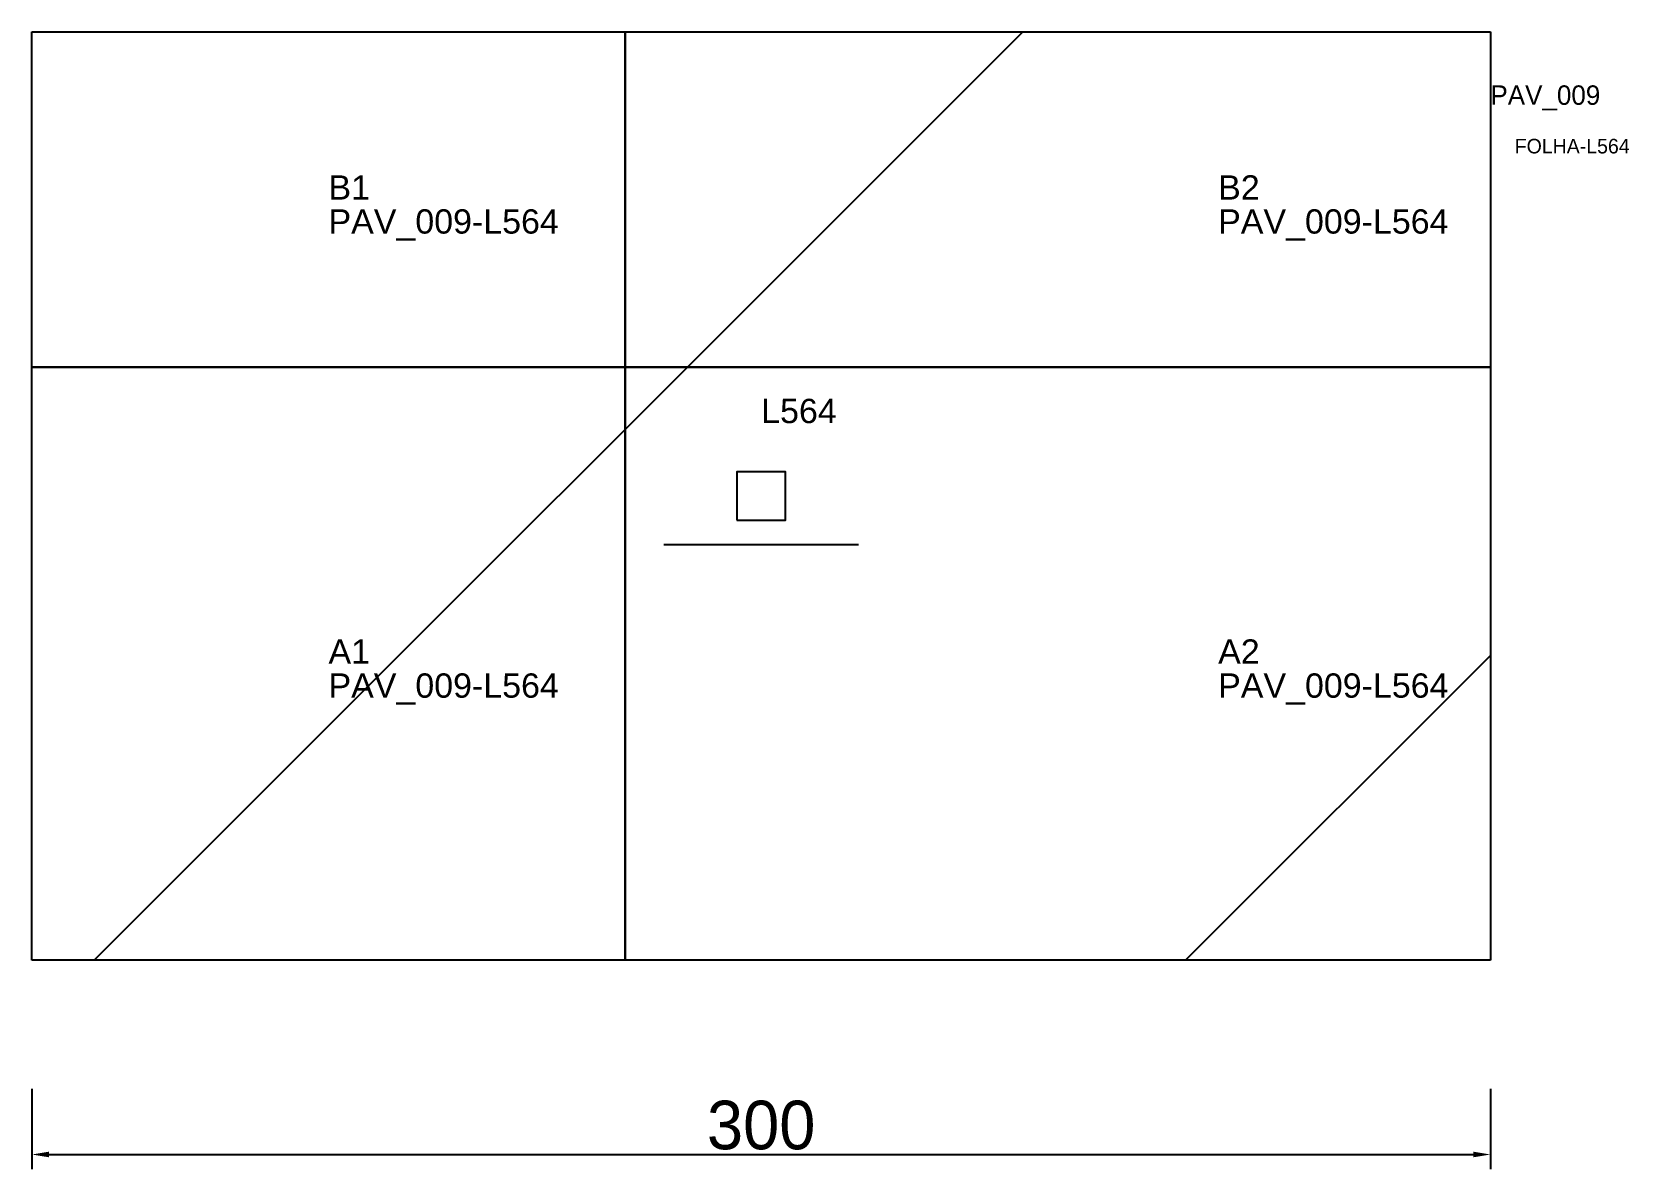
# Model space of a CAD drawing. Header units: metres. Extents: x 222 to 551, y -32 to 202.
import ezdxf

# ---------------------------------------------------------------- set-up
doc = ezdxf.new("R2010")
doc.units = ezdxf.units.M
for name, color, linetype in [('3', 3, 'CONTINUOUS'), ('AUX00', 7, 'CONTINUOUS'), ('COTA', 241, 'CONTINUOUS'), ('FOLHA', 255, 'CONTINUOUS'), ('Hachura', 251, 'CONTINUOUS'), ('NOMENCLATURA', 7, 'CONTINUOUS'), ('Nível', 160, 'CONTINUOUS'), ('Painéis', 200, 'CONTINUOUS'), ('Pilares', 5, 'CONTINUOUS'), ('SARR_2.2x7', 40, 'CONTINUOUS')]:
    doc.layers.add(name, color=color, linetype=linetype)
doc.styles.add('ARIAL', font='Arial.ttf')
doc.styles.add('STR_STANDARD', font='arial.ttf')
doc.dimstyles.new('EZ DXF', dxfattribs={"dimtxt": 10, "dimasz": 3.5, "dimexe": 3, "dimexo": 1.5, "dimgap": 1, "dimtad": 1, "dimdec": 1, "dimdsep": 46, "dimcen": 2.5, "dimazin": 3, "dimtfac": 1, "dimtmove": 0, "dimatfit": 3})

msp = doc.modelspace()

# ---------------------------------------------------------------- hatches: boundary and pattern name
at = {"layer": 'Hachura'}
h = msp.add_hatch(dxfattribs=at)
h.set_pattern_fill('ANSI31', scale=50)
h.paths.add_polyline_path([(522.2, 201.5), (522.2, 115.5), (522.2, 96.5), (522.2, 10.5), (222.2, 10.5), (222.2, 111.5), (222.2, 201.5)])
h = msp.add_hatch(dxfattribs=at)
h.set_pattern_fill('ANSI31', scale=50)
h.paths.add_polyline_path([(522.2, 201.5), (522.2, 115.5), (522.2, 96.5), (522.2, 10.5), (222.2, 10.5), (222.2, 111.5), (222.2, 201.5)])

# ---------------------------------------------------------------- linework, layer by layer
at = {"layer": '3'}
for points in [[(344.2, 10.5), (344.2, 201.5)], [(344.2, 10.5), (344.2, 201.5)], [(222.2, 132.5), (522.2, 132.5)], [(222.2, 132.5), (522.2, 132.5)]]:
    msp.add_lwpolyline(points, close=True, dxfattribs=at)
at = {"layer": 'Painéis', "color": 200}
for p, q in [((222.2, 111.5), (222.2, 201.5)), ((222.2, 201.5), (522.2, 201.5)), ((222.2, 111.5), (222.2, 201.5)), ((222.2, 201.5), (522.2, 201.5)), ((522.2, 201.5), (522.2, 115.5)), ((522.2, 201.5), (522.2, 115.5)), ((522.2, 115.5), (522.2, 96.5)), ((522.2, 115.5), (522.2, 96.5)), ((222.2, 10.5), (222.2, 111.5)), ((222.2, 10.5), (222.2, 111.5)), ((522.2, 96.5), (522.2, 10.5)), ((522.2, 96.5), (522.2, 10.5)), ((522.2, 10.5), (222.2, 10.5)), ((522.2, 10.5), (222.2, 10.5))]:
    msp.add_line(p, q, dxfattribs=at)
at = {"layer": 'Pilares'}
msp.add_lwpolyline([(367.2, 101), (377.2, 101), (377.2, 111), (367.2, 111)], close=True, dxfattribs=at)
msp.add_lwpolyline([(367.2, 101), (377.2, 101), (377.2, 111), (367.2, 111)], close=True, dxfattribs=at)
at = {"layer": 'SARR_2.2x7'}
msp.add_line((352.2, 96), (392.2, 96), dxfattribs=at)
msp.add_line((352.2, 96), (392.2, 96), dxfattribs=at)

# ---------------------------------------------------------------- texts
at = {"layer": '3', "style": 'STR_STANDARD'}
for s, p in [('B1', (283.2, 167)), ('B1', (283.2, 167)), ('B2', (466.2, 167)), ('B2', (466.2, 167)), ('A1', (283.2, 71.5)), ('A1', (283.2, 71.5)), ('A2', (466.2, 71.5)), ('A2', (466.2, 71.5))]:
    msp.add_text(s, height=5, dxfattribs=at).set_placement(p)
at = {"layer": 'AUX00', "style": 'STR_STANDARD'}
for p in [(283.2, 160), (283.2, 160), (466.2, 160), (466.2, 160), (283.2, 64.5), (283.2, 64.5), (466.2, 64.5), (466.2, 64.5)]:
    msp.add_text('PAV_009-L564', height=5, dxfattribs=at).set_placement(p)
at = {"layer": 'FOLHA'}
msp.add_text('FOLHA-L564', height=3, dxfattribs=at).set_placement((527.2, 176.5))
msp.add_text('FOLHA-L564', height=3, dxfattribs=at).set_placement((527.2, 176.5))
at = {"layer": 'NOMENCLATURA', "insert": (372.2, 126), "char_height": 5, "attachment_point": 1, "style": 'ARIAL'}
msp.add_mtext('L564', dxfattribs=at)
msp.add_mtext('L564', dxfattribs=at)
at = {"layer": 'Nível'}
msp.add_text('PAV_009', height=4, dxfattribs=at).set_placement((522.2, 186.5))
msp.add_text('PAV_009', height=4, dxfattribs=at).set_placement((522.2, 186.5))

# ---------------------------------------------------------------- dimensions: what is measured, and where the dimension line sits
at = {"layer": 'COTA'}
msp.add_linear_dim(base=(222.2, -29.5), p1=(222.2, -14.5), p2=(522.2, -14.5), dimstyle='EZ DXF', dxfattribs=at).render()
msp.add_linear_dim(base=(222.2, -29.5), p1=(222.2, -14.5), p2=(522.2, -14.5), dimstyle='EZ DXF', dxfattribs=at).render()

doc.saveas('drawing.dxf')
